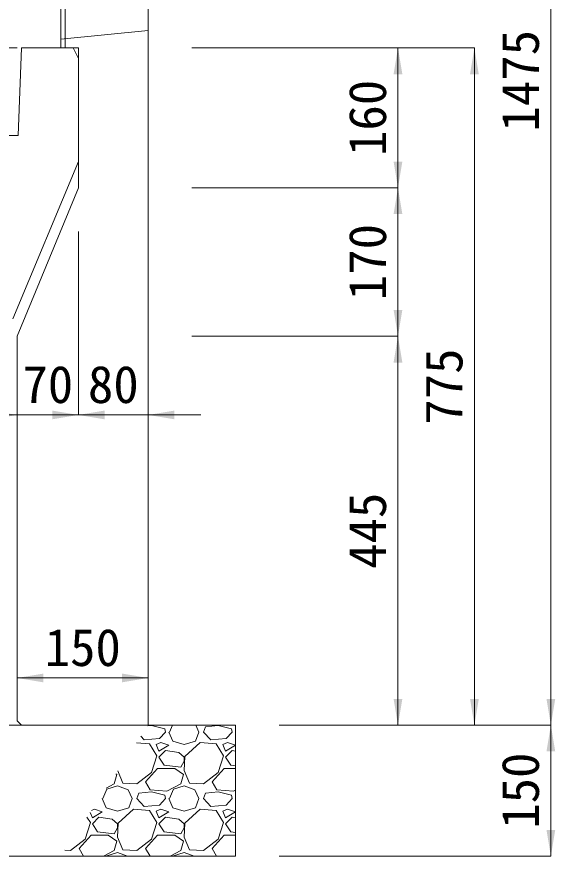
# Model space of a CAD drawing. Units: millimetres at full size. Extents: x 172874 to 217143, y 854931 to 903297.
# Drawn here: x 184874 to 185491, y 870881 to 871842 of the extents above; entities that cross this region are included whole.
import ezdxf
from ezdxf.enums import TextEntityAlignment as Align

# ---------------------------------------------------------------- set-up
doc = ezdxf.new("R2010")
doc.units = ezdxf.units.MM
doc.header["$LTSCALE"] = 20
doc.linetypes.add('DASHED', pattern=[7.5, 6, -1.5])
for name, color, linetype, lineweight in [('パネックスKDS', 2, 'Continuous', 13), ('基礎材', 7, 'Continuous', 15), ('寸法線', 7, 'Continuous', 13), ('本体', 2, 'Continuous', 13), ('ﾊｯﾁﾝｸﾞ', 7, 'Continuous', 5)]:
    doc.layers.add(name, color=color, linetype=linetype, lineweight=lineweight)
doc.styles.add('ＭＳ ゴシック', font='')
doc.styles.get('ＭＳ ゴシック').set_extended_font_data('MS Gothic')

# ---------------------------------------------------------------- blocks, each defined once
blk = doc.blocks.new('filled_arrow')
at = {"color": 0, "linetype": 'Continuous', "lineweight": -2}
blk.add_solid([(7.5, 1.25), (0, 0), (7.5, -1.25)], dxfattribs=at)

msp = doc.modelspace()

# ---------------------------------------------------------------- linework, layer by layer
at = {"layer": 'パネックスKDS'}
for p, q in [((184924.7, 871806.42), (184924.7, 872501.42)), ((185024.7, 871031.42), (185024.7, 872506.42)), ((184924.7, 871806.42), (184944.7, 871806.42)), ((184944.7, 871646.42), (184944.7, 871806.42)), ((184944.7, 871646.42), (184874.7, 871476.42)), ((184874.7, 871036.42), (184874.7, 871476.42)), ((184874.7, 871036.42), (184879.7, 871031.42)), ((184879.7, 871031.42), (185024.7, 871031.42))]:
    msp.add_line(p, q, dxfattribs=at)
at = {"layer": 'パネックスKDS', "lineweight": 5}
msp.add_line((184929.7, 871806.42), (184929.7, 872506.42), dxfattribs=at)
at = {"layer": 'パネックスKDS', "linetype": 'DASHED', "lineweight": 9}
msp.add_line((184924.7, 871816.42), (185024.7, 871826.42), dxfattribs=at)
at = {"layer": '基礎材'}
for p, q in [((184283.41, 871031.42), (185124.7, 871031.42)), ((185124.7, 871031.42), (185124.7, 870881.42)), ((184283.41, 870881.42), (185124.7, 870881.42))]:
    msp.add_line(p, q, dxfattribs=at)
at = {"layer": '寸法線'}
for p, q in [((185485.54, 871031.42), (185485.54, 872506.42)), ((184874.7, 871806.42), (184379.7, 871806.42)), ((185074.7, 871806.42), (185398.04, 871806.42)), ((185074.7, 871806.42), (185310.54, 871806.42)), ((185310.54, 871806.42), (185310.54, 871646.42)), ((185398.04, 871806.42), (185398.04, 871031.42)), ((185074.7, 871646.42), (185310.54, 871646.42)), ((185074.7, 871646.42), (185310.54, 871646.42)), ((185310.54, 871646.42), (185310.54, 871476.42)), ((184944.7, 871596.42), (184944.7, 871386.42)), ((185024.7, 871596.42), (185024.7, 871386.42)), ((185074.7, 871476.42), (185310.54, 871476.42)), ((185074.7, 871476.42), (185310.54, 871476.42)), ((185310.54, 871476.42), (185310.54, 871031.42)), ((184874.7, 871424.69), (184874.7, 871386.42)), ((184944.7, 871426.42), (184944.7, 871386.42)), ((185004.7, 871386.42), (184814.7, 871386.42)), ((184884.7, 871386.42), (185084.7, 871386.42)), ((184874.7, 871085.42), (185024.7, 871085.42)), ((184874.7, 871061.42), (184874.7, 871085.42)), ((185024.7, 871056.42), (185024.7, 871085.42)), ((185174.7, 871031.42), (185485.54, 871031.42)), ((185174.7, 871031.42), (185398.04, 871031.42)), ((185174.7, 871031.42), (185310.54, 871031.42)), ((185174.7, 871031.42), (185485.54, 871031.42)), ((185485.54, 871031.42), (185485.54, 870881.42)), ((185174.7, 870881.42), (185485.54, 870881.42))]:
    msp.add_line(p, q, dxfattribs=at)
at = {"layer": '本体'}
for p, q in [((184879.7, 871806.42), (184875.7, 871706.42)), ((184879.7, 871806.42), (184938.7, 871806.42)), ((184938.7, 871806.42), (184944.7, 871794.42)), ((184944.7, 871794.42), (184944.7, 871676.42)), ((184807.2, 871706.42), (184875.7, 871706.42)), ((184944.7, 871676.42), (184869.7, 871496.42))]:
    msp.add_line(p, q, dxfattribs=at)
at = {"layer": 'ﾊｯﾁﾝｸﾞ'}
for p, q in [((185028.49, 871031.19), (185024.25, 871030.75)), ((185043.73, 871027.38), (185028.49, 871031.19)), ((185049.06, 871023.57), (185052.43, 871031.42)), ((185078.97, 871031.42), (185082.59, 871023.57)), ((185087.92, 871023.57), (185090.21, 871029.67)), ((185104.69, 871031.19), (185090.21, 871029.67)), ((185119.93, 871027.38), (185104.69, 871031.19)), ((185044.49, 871023.57), (185037.63, 871015.95)), ((185044.49, 871023.57), (185043.73, 871027.38)), ((185048.3, 871023.57), (185052.87, 871012.9)), ((185078.78, 871012.9), (185082.59, 871023.57)), ((185096.31, 871014.43), (185087.92, 871023.57)), ((185120.69, 871023.57), (185113.83, 871015.95)), ((185120.69, 871023.57), (185119.93, 871027.38)), ((185124.5, 871023.57), (185124.7, 871023.1)), ((185026.2, 871009.86), (185011.16, 871011.11)), ((185020.11, 871014.43), (185016.21, 871018.68)), ((185037.63, 871015.95), (185020.11, 871014.43)), ((185034.58, 870996.14), (185026.2, 871009.86)), ((185039.16, 871011.38), (185033.82, 871009.09)), ((185048.3, 871008.33), (185039.16, 871011.38)), ((185052.87, 871012.9), (185065.83, 871009.09)), ((185065.83, 871009.09), (185078.78, 871012.9)), ((185084.11, 871011.38), (185066.59, 870995.38)), ((185102.4, 871009.86), (185084.11, 871011.38)), ((185113.83, 871015.95), (185096.31, 871014.43)), ((185110.78, 870996.14), (185102.4, 871009.86)), ((185115.36, 871011.38), (185110.02, 871009.09)), ((185124.5, 871008.33), (185115.36, 871011.38)), ((185033.82, 871009.09), (185036.87, 871001.47)), ((185036.87, 871001.47), (185048.3, 871008.33)), ((185044.49, 871002.24), (185036.87, 870994.62)), ((185059.73, 870999.95), (185044.49, 871002.24)), ((185065.83, 870994.62), (185059.73, 870999.95)), ((185110.02, 871009.09), (185113.07, 871001.47)), ((185113.07, 871001.47), (185124.5, 871008.33)), ((185120.69, 871002.24), (185113.07, 870994.62)), ((185124.71, 871001.63), (185120.69, 871002.24)), ((185028.49, 870977.09), (185034.58, 870996.14)), ((185036.87, 870994.62), (185042.97, 870985.47)), ((185062.02, 870983.19), (185065.83, 870990.04)), ((185066.59, 870995.38), (185065.83, 870979.38)), ((185065.83, 870990.04), (185065.83, 870994.62)), ((185104.69, 870977.09), (185110.78, 870996.14)), ((185113.07, 870994.62), (185119.17, 870985.47)), ((185021.63, 870966.42), (185035.35, 870981.66)), ((185035.35, 870981.66), (185055.16, 870981.66)), ((185042.97, 870985.47), (185062.02, 870983.19)), ((185055.16, 870981.66), (185065.06, 870974.8)), ((185097.83, 870966.42), (185111.55, 870981.66)), ((185111.55, 870981.66), (185124.72, 870981.66)), ((185119.17, 870985.47), (185124.72, 870984.81)), ((184988.86, 870974.8), (184985.82, 870964.14)), ((184987.56, 870975.71), (184988.86, 870974.8)), ((184989.77, 870979.03), (184995.72, 870964.9)), ((185011.72, 870964.14), (185028.49, 870977.09)), ((185065.06, 870974.8), (185062.02, 870964.14)), ((185065.83, 870979.38), (185071.92, 870964.9)), ((185087.92, 870964.14), (185104.69, 870977.09)), ((184985.82, 870964.14), (184976.64, 870959.33)), ((184977.43, 870958.04), (184989.63, 870961.85)), ((184989.63, 870961.85), (185001.82, 870957.28)), ((184995.72, 870964.9), (185011.72, 870964.14)), ((185026.96, 870957.28), (185021.63, 870966.42)), ((185062.02, 870964.14), (185046.01, 870955.75)), ((185053.63, 870958.04), (185065.83, 870961.85)), ((185065.83, 870961.85), (185078.02, 870957.28)), ((185071.92, 870964.9), (185087.92, 870964.14)), ((185103.16, 870957.28), (185097.83, 870966.42)), ((184972.86, 870947.37), (184977.43, 870958.04)), ((185001.82, 870957.28), (185006.39, 870947.37)), ((185011.72, 870947.37), (185014.01, 870953.47)), ((185028.49, 870954.99), (185014.01, 870953.47)), ((185046.01, 870955.75), (185026.96, 870957.28)), ((185043.73, 870951.18), (185028.49, 870954.99)), ((185049.06, 870947.37), (185053.63, 870958.04)), ((185078.02, 870957.28), (185082.59, 870947.37)), ((185087.92, 870947.37), (185090.21, 870953.47)), ((185104.69, 870954.99), (185090.21, 870953.47)), ((185122.21, 870955.75), (185103.16, 870957.28)), ((185119.93, 870951.18), (185104.69, 870954.99)), ((185124.72, 870957.07), (185122.21, 870955.75)), ((184972.1, 870947.37), (184976.67, 870936.7)), ((185002.58, 870936.7), (185006.39, 870947.37)), ((185020.11, 870938.23), (185011.72, 870947.37)), ((185044.49, 870947.37), (185037.63, 870939.75)), ((185044.49, 870947.37), (185043.73, 870951.18)), ((185048.3, 870947.37), (185052.87, 870936.7)), ((185078.78, 870936.7), (185082.59, 870947.37)), ((185096.31, 870938.23), (185087.92, 870947.37)), ((185120.69, 870947.37), (185113.83, 870939.75)), ((185120.69, 870947.37), (185119.93, 870951.18)), ((185124.5, 870947.37), (185124.73, 870946.84)), ((184962.96, 870935.18), (184959.58, 870933.73)), ((184972.1, 870932.13), (184962.96, 870935.18)), ((184976.67, 870936.7), (184989.63, 870932.89)), ((184989.63, 870932.89), (185002.58, 870936.7)), ((185007.91, 870935.18), (184990.39, 870919.18)), ((185026.2, 870933.66), (185007.91, 870935.18)), ((185037.63, 870939.75), (185020.11, 870938.23)), ((185034.58, 870919.94), (185026.2, 870933.66)), ((185039.16, 870935.18), (185033.82, 870932.89)), ((185033.82, 870932.89), (185036.87, 870925.27)), ((185048.3, 870932.13), (185039.16, 870935.18)), ((185052.87, 870936.7), (185065.83, 870932.89)), ((185065.83, 870932.89), (185078.78, 870936.7)), ((185084.11, 870935.18), (185066.59, 870919.18)), ((185102.4, 870933.66), (185084.11, 870935.18)), ((185113.83, 870939.75), (185096.31, 870938.23)), ((185110.78, 870919.94), (185102.4, 870933.66)), ((185115.36, 870935.18), (185110.02, 870932.89)), ((185110.02, 870932.89), (185113.07, 870925.27)), ((185124.5, 870932.13), (185115.36, 870935.18)), ((184958.38, 870919.94), (184954.56, 870926.2)), ((184958.14, 870931.59), (184960.67, 870925.27)), ((184960.67, 870925.27), (184972.1, 870932.13)), ((184968.29, 870926.04), (184960.67, 870918.42)), ((184983.53, 870923.75), (184968.29, 870926.04)), ((184989.63, 870918.42), (184983.53, 870923.75)), ((185036.87, 870925.27), (185048.3, 870932.13)), ((185044.49, 870926.04), (185036.87, 870918.42)), ((185059.73, 870923.75), (185044.49, 870926.04)), ((185065.83, 870918.42), (185059.73, 870923.75)), ((185113.07, 870925.27), (185124.5, 870932.13)), ((185120.69, 870926.04), (185113.07, 870918.42)), ((185124.73, 870925.43), (185120.69, 870926.04)), ((184952.29, 870900.89), (184958.38, 870919.94)), ((184960.67, 870918.42), (184966.77, 870909.27)), ((184985.82, 870906.99), (184989.63, 870913.84)), ((184990.39, 870919.18), (184989.63, 870903.18)), ((184989.63, 870913.84), (184989.63, 870918.42)), ((185028.49, 870900.89), (185034.58, 870919.94)), ((185036.87, 870918.42), (185042.97, 870909.27)), ((185062.02, 870906.99), (185065.83, 870913.84)), ((185066.59, 870919.18), (185065.83, 870903.18)), ((185065.83, 870913.84), (185065.83, 870918.42)), ((185104.69, 870900.89), (185110.78, 870919.94)), ((185113.07, 870918.42), (185119.17, 870909.27)), ((184945.43, 870890.22), (184959.15, 870905.46)), ((184959.15, 870905.46), (184978.96, 870905.46)), ((184966.77, 870909.27), (184985.82, 870906.99)), ((184978.96, 870905.46), (184988.86, 870898.6)), ((185021.63, 870890.22), (185035.35, 870905.46)), ((185035.35, 870905.46), (185055.16, 870905.46)), ((185042.97, 870909.27), (185062.02, 870906.99)), ((185055.16, 870905.46), (185065.06, 870898.6)), ((185097.83, 870890.22), (185111.55, 870905.46)), ((185111.55, 870905.46), (185124.74, 870905.46)), ((185119.17, 870909.27), (185124.74, 870908.6)), ((184935.52, 870887.94), (184952.29, 870900.89)), ((184988.86, 870898.6), (184985.82, 870887.94)), ((184989.63, 870903.18), (184995.72, 870888.7)), ((185011.72, 870887.94), (185028.49, 870900.89)), ((185065.06, 870898.6), (185062.02, 870887.94)), ((185065.83, 870903.18), (185071.92, 870888.7)), ((185087.92, 870887.94), (185104.69, 870900.89)), ((184929.24, 870888.24), (184935.52, 870887.94)), ((184950.56, 870881.42), (184945.43, 870890.22)), ((184985.82, 870887.94), (184973.38, 870881.42)), ((184977.43, 870881.84), (184989.63, 870885.65)), ((184989.63, 870885.65), (185000.9, 870881.42)), ((184995.72, 870888.7), (185011.72, 870887.94)), ((185026.76, 870881.42), (185021.63, 870890.22)), ((185062.02, 870887.94), (185049.58, 870881.42)), ((185053.63, 870881.84), (185065.83, 870885.65)), ((185065.83, 870885.65), (185077.1, 870881.42)), ((185071.92, 870888.7), (185087.92, 870887.94)), ((185102.96, 870881.42), (185097.83, 870890.22)), ((184924.7, 870881.42), (184924.7, 870881.42)), ((184977.25, 870881.42), (184977.43, 870881.84)), ((185053.45, 870881.42), (185053.63, 870881.84))]:
    msp.add_line(p, q, dxfattribs=at)

# ---------------------------------------------------------------- block references
at = {"layer": '寸法線', "xscale": 4, "yscale": 4}
for p, rotation in [((185310.54, 871806.42), 270), ((185398.04, 871806.42), 270), ((185310.54, 871646.42), 90), ((185310.54, 871646.42), 270), ((185310.54, 871476.42), 90), ((185310.54, 871476.42), 270), ((184874.7, 871386.42), 180), ((184944.7, 871386.42), 180), ((185024.7, 871085.42), 180), ((185310.54, 871031.42), 90), ((185398.04, 871031.42), 90), ((185485.54, 871031.42), 90), ((185485.54, 871031.42), 270), ((185485.54, 870881.42), 90)]:
    msp.add_blockref('filled_arrow', p, dxfattribs=dict(at, rotation=rotation))
for p in [(184944.7, 871386.42), (185024.7, 871386.42), (184874.7, 871085.42)]:
    msp.add_blockref('filled_arrow', p, dxfattribs=at)

# ---------------------------------------------------------------- texts
at = {"layer": '寸法線', "style": 'ＭＳ ゴシック'}
for s, p in [('1475', (185450.54, 871768.92)), ('160', (185275.54, 871726.42)), ('170', (185275.54, 871561.42)), ('775', (185363.04, 871418.92)), ('445', (185275.54, 871253.92)), ('150', (185450.54, 870956.42))]:
    msp.add_text(s, height=42.72, rotation=90, dxfattribs=at).set_placement(p, align=Align.MIDDLE_CENTER)
for s, p in [('70', (184909.7, 871421.42)), ('80', (184984.7, 871421.42)), ('150', (184949.7, 871120.42))]:
    msp.add_text(s, height=42.72, dxfattribs=at).set_placement(p, align=Align.MIDDLE_CENTER)

doc.saveas('drawing.dxf')
